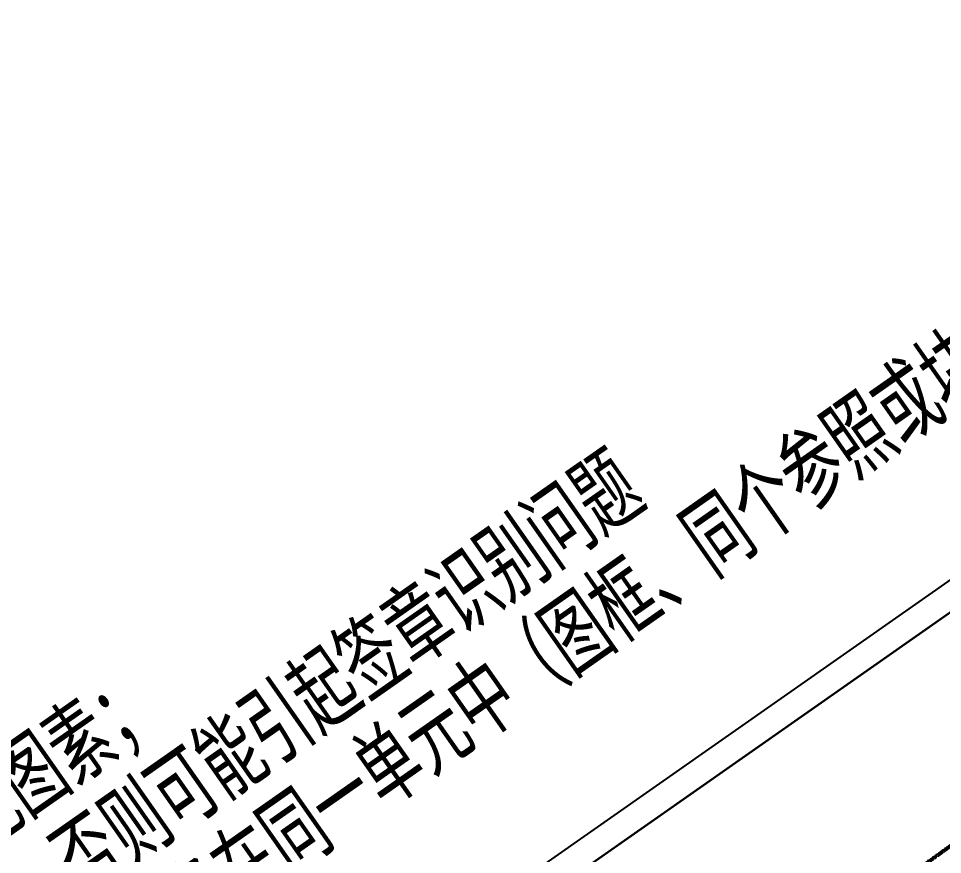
# Model space of a CAD drawing. Header units: millimetres. Extents: x 1089227 to 13101469, y 618865 to 10240562.
# Drawn here: x 2647950 to 2700208, y 4879157 to 4926421 of the extents above; entities that cross this region are included whole.
import ezdxf
from ezdxf.enums import TextEntityAlignment as Align

# ---------------------------------------------------------------- set-up
doc = ezdxf.new("R2010")
doc.units = ezdxf.units.MM
doc.header["$LTSCALE"] = 1000
doc.linetypes.add('A09-G-CTRL-用地红线+建筑退线_设计区$0$A02-G-MAIN-用地红线+退线_设计区$0$Redline1', pattern=[20, 10, -2, 2, -2, 2, -2])
doc.layers.get('0').update_dxf_attribs({"linetype": 'CONTINUOUS'})
doc.layers.add('A09-G-CTRL-用地红线+建筑退线_设计区$0$Z-REDL(用地红线)', color=10, linetype='CONTINUOUS', lineweight=60)
for name, color, linetype in [('TK', 4, 'CONTINUOUS'), ('TK-TEXT', 7, 'CONTINUOUS'), ('VHBoundary', 4, 'CONTINUOUS')]:
    doc.layers.add(name, color=color, linetype=linetype)
doc.layers.add('TK-MEMO', color=8, linetype='CONTINUOUS', plot=False)
doc.styles.add('SADITK', font='sadixcsg.shx', dxfattribs={"bigfont": 'AllInOneBig.shx'})
doc.styles.add('SADITK-SX', font='simfang.ttf', dxfattribs={"width": 0.7})

# ---------------------------------------------------------------- blocks, each defined once
blk = doc.blocks.new('0323最综用地红线')
at = {"layer": 'A09-G-CTRL-用地红线+建筑退线_设计区$0$Z-REDL(用地红线)', "color": 1, "linetype": 'A09-G-CTRL-用地红线+建筑退线_设计区$0$A02-G-MAIN-用地红线+退线_设计区$0$Redline1', "ltscale": 0.0005}
blk.add_lwpolyline([(8138696, 3502107), (8115930, 3542824), (8115518, 3543566), (8115083, 3544303), (8114192, 3545772), (8113134, 3547397), (8112184, 3548757), (8111024, 3550345), (8109764, 3551947), (8108980, 3552895), (8108279, 3553719), (8107449, 3554647), (8106876, 3555285), (8107102, 3555445), (8142901, 3580643), (8156927, 3591183), (8157094, 3591770), (8196348, 3620115), (8200699, 3623266), (8228263, 3643169)], dxfattribs=at)
blk = doc.blocks.new('template_31-施工图_A0_A0_1.0000_3fa9c08c64a9101061c9a26412af947e', base_point=(-1189, 0))
at = {"layer": 'TK'}
blk.add_lwpolyline([(-1189, 841), (1189, 841), (1189, 0), (-1189, 0)], close=True, dxfattribs=at)
at = {"layer": 'TK', "const_width": 0.8}
blk.add_lwpolyline([(-1164, 831), (-1164, 10), (1179, 10), (1179, 831)], close=True, dxfattribs=at)
at = {"layer": 'VHBoundary'}
blk.add_lwpolyline([(-1189, 841), (1189, 841), (1189, 0), (-1189, 0)], close=True, dxfattribs=at)
at = {"layer": 'TK-MEMO', "style": 'SADITK', "width": 0.8}
for s, p in [('灰色文字和线型：不打印，请确保识别区内无其他图素；', (-1190.29, 956.19)), ('白色文字：不编辑时不打印，请勿超出所在区域。否则可能引起签章识别问题', (-1190.26, 919.14)), ('同一行需多名人员签字时，印刷体签名：1.同一行人名在同一单元中（图框、同个参照或块），若分多个，签字将出错；', (-1190.26, 882.09))]:
    blk.add_text(s, height=28.5, dxfattribs=at).set_placement(p, align=Align.BOTTOM_LEFT)
at = {"layer": 'TK-TEXT', "style": 'SADITK-SX', "width": 0.7}
for tag, p in [('市政会签', (-1176, 381.5)), ('园林会签', (-1176, 343.5)), ('幕墙会签', (-1176, 305.5)), ('装饰会签', (-1176, 267.5)), ('燃气会签', (-1176, 229.5)), ('暖通会签', (-1176, 191.5)), ('电气会签', (-1176, 153.5)), ('给排水会签', (-1176, 115.5)), ('结构会签', (-1176, 77.5)), ('建筑会签', (-1176, 39.5))]:
    blk.add_attdef(tag, text='', height=4, rotation=90, dxfattribs=at).set_placement(p, align=Align.MIDDLE_CENTER)
for tag, height, p in [('专业审定', 4, (1134.75, 268)), ('专业审核', 4, (1134.75, 248)), ('项目负责1', 4, (1134.75, 238)), ('项目负责2', 4, (1134.75, 228)), ('专业负责1', 4, (1134.75, 218)), ('专业负责2', 4, (1134.75, 208)), ('专业校对', 4, (1134.75, 198)), ('专业设计', 4, (1134.75, 188)), ('方案设计', 4, (1134.75, 178)), ('专业制图', 4, (1134.75, 168)), ('建设单位_001', 4, (1148.5, 140)), ('建设地点_001', 4, (1148.5, 124)), ('工程名称_001', 4, (1148.5, 106)), ('子项名称_001', 4, (1148.5, 86)), ('图纸名称_001', 4, (1148.5, 66)), ('版次', 4, (1129.5, 53)), ('日期', 4, (1165, 53)), ('图别', 4, (1129.5, 43)), ('图号', 4, (1165, 43)), ('合同号', 4, (1136, 30)), ('项目编号1', 2, (1114.06, 13.58)), ('阶段编号1', 2, (1132.25, 13.75)), ('子项编号1', 2, (1144.75, 13.75))]:
    blk.add_attdef(tag, text='', height=height, dxfattribs=at).set_placement(p, align=Align.MIDDLE_CENTER)

msp = doc.modelspace()

# ---------------------------------------------------------------- block references
at = {"xscale": 150, "yscale": 150, "zscale": 150, "rotation": 35.00532206532363}
msp.add_blockref('template_31-施工图_A0_A0_1.0000_3fa9c08c64a9101061c9a26412af947e', (2673291.941, 4721512.406), dxfattribs=at)
msp.add_blockref('0323最综用地红线', (-5459700.335, 1285525.343))

doc.saveas('drawing.dxf')
